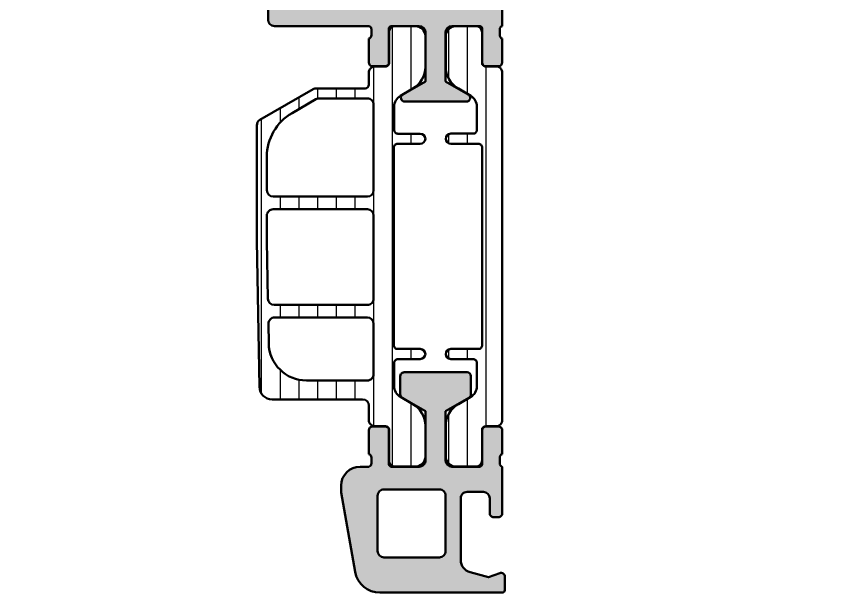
# Model space of a CAD drawing. Extents: x -38.8 to 26.2, y 0 to 77.5.
# Drawn here: x -38.8 to 26.2, y 0 to 45.8 of the extents above; entities that cross this region are included whole.
import ezdxf

# ---------------------------------------------------------------- set-up
doc = ezdxf.new("R2010")
doc.units = 0
for name, color, linetype, lineweight in [('0S-Alu contour', 7, 'Continuous', 50), ('0S-Alu hatch', 252, 'Continuous', 25), ('0S-Plastic contour', 254, 'Continuous', 50), ('0S-Plastic hatch', 253, 'Continuous', 25)]:
    doc.layers.add(name, color=color, linetype=linetype, lineweight=lineweight)
pattern_1 = [(90, (0, 0), (-1.4859, 0), [])]

# ---------------------------------------------------------------- blocks, each defined once
blk = doc.blocks.new('357640__3C676432_EEFC_416C_A0C7_E4849C7FB77A_')
at = {"layer": '0S-Alu hatch'}
h = blk.add_hatch(color=256, dxfattribs=at)
edge = h.paths.add_edge_path()
edge.add_line((-12.99998698017586, 8.500011915970035), (-12.99998746797731, 7.939804591050105))
edge.add_line((-12.99998746797731, 7.939804591050105), (-11.89140921859464, 1.652714777501614))
edge.add_arc((-9.921793427831714, 2.00000951799906), 1.999999999999967, 189.9999530246873, 269.9999438409196)
edge.add_line((-9.92179538815343, 9.5180000543e-06), (-0.199994400700092, -1.09287726e-08))
edge.add_arc((-0.1999942046679166, 0.1999999890711308), 0.1999999999999994, 269.9999438409185, 360.0000483193646)
edge.add_line((5.7953320117e-06, 0.2000001577112002), (6.698890445e-06, 1.271541541031425))
edge.add_arc((-0.2999933011094384, 1.271541794001066), 0.2999999999999901, 359.9999516881788, 470.001608166355)
edge.add_line((-0.4026072565974648, 1.553446700200117), (-1.299993740890286, 1.22679620661222))
edge.add_line((-1.299993740890286, 1.22679620661222), (-2.759081968120263, 1.617757718784204))
edge.add_ellipse((-2.500262923017729, 2.583683545073313), major_axis=(-1.000000000000042, 0), ratio=1, start_angle=-4.9885519899817155e-05, end_angle=74.99999999999989, ccw=False)
edge.add_line((-3.500262923017392, 2.583684415739885), (-3.500258579832816, 7.500027988619265))
edge.add_ellipse((-3.000258579833158, 7.500027553243569), major_axis=(-0.4999999999998485, 0), ratio=1, start_angle=269.99995010963244, end_angle=359.99995011448, ccw=False)
edge.add_line((-3.000258144457568, 8.000027553243228), (-1.699987415534764, 8.000026421030284))
edge.add_ellipse((-1.699987850910552, 7.500026421030497), major_axis=(-0.4999999999999764, 0), ratio=1, start_angle=180.0000498928255, end_angle=269.9999501096096, ccw=False)
edge.add_line((-1.199987850910765, 7.500026856427536), (-1.199988896149996, 6.299638640795976))
edge.add_arc((-0.9001596891117316, 6.299625952192556), 0.2998292073067519, 179.9975752747276, 269.999950109574)
edge.add_line((-0.900159950188673, 5.999796744885918), (-0.4999891572372377, 5.999796396437361))
edge.add_arc((-0.4999888960123826, 6.299796396437244), 0.2999999999999972, 269.9999501097277, 360.0000498928255)
edge.add_line((-0.1999888960124992, 6.299796657675467), (-0.1999856740877135, 9.999961334815225))
edge.add_ellipse((-0.1211477905525768, 10.26748680312643), major_axis=(-0.2789001399702585, 0), ratio=1, start_angle=-1.1645893691609785, end_angle=73.5801235853803, ccw=False)
edge.add_line((-0.3999903196888371, 10.27315531442337), (-0.399990319727209, 10.72744582505041))
edge.add_ellipse((-0.1211222240848215, 10.73310648455091), major_axis=(-0.278925541736845, 0), ratio=1, start_angle=-73.57540543989722, end_angle=1.1628700777056906, ccw=False)
edge.add_line((-0.1999893197500742, 11.00064982506703), (-0.199989319909946, 12.89996631444904))
edge.add_arc((-0.4999893199101991, 12.89996631442399), 0.3000000000002529, 0, 90.00000000484599)
edge.add_line((-0.4999893199355725, 13.19996631442424), (-1.499989319934648, 13.19996631434011))
edge.add_arc((-1.499989319909673, 12.89996631433952), 0.300000000000594, 90.00000000476997, 180)
edge.add_line((-1.799989319910267, 12.89996631433952), (-1.799989319682069, 10.20000225585406))
edge.add_ellipse((-1.999989319681986, 10.20000225583716), major_axis=(-0.1999999999999176, 0), ratio=1, start_angle=89.9999487054614, end_angle=180, ccw=False)
edge.add_line((-1.999989498733704, 10.00000225583732), (-4.200004510540324, 10.00000422541953))
edge.add_ellipse((-4.200003693689744, 10.50000409759215), major_axis=(-0.4999998721732901, 0), ratio=1, start_angle=-7.174747167937312e-05, end_angle=89.9999063957946, ccw=False)
edge.add_line((-4.700003565862642, 10.5000047237068), (-4.700000169898423, 14.40004237939698))
edge.add_line((-4.700000169898423, 14.40004237939698), (-2.849982675475253, 15.46814832993479))
edge.add_arc((-2.999982449247035, 15.72795608168221), 0.2999999999993946, 299.9999501096179, 360.0000234127089)
edge.add_line((-2.699982449247665, 15.72795620427087), (-2.699983050218712, 17.20000333633967))
edge.add_arc((-2.99998305021878, 17.20000321384615), 0.3000000000000932, 2.33815542528e-05, 89.99995010956076)
edge.add_line((-2.999982788993051, 17.50000321384613), (-7.999982788990706, 17.50000756760384))
edge.add_arc((-7.999983050216261, 17.20000756760405), 0.2999999999999119, 89.999950109594, 179.9999765872911)
edge.add_line((-8.299983050216149, 17.2000076901927), (-8.299982449242265, 15.72795307136004))
edge.add_arc((-7.999982449242626, 15.72795319385395), 0.2999999999996634, 180.0000234127089, 239.9999501096357)
edge.add_line((-8.149982675470177, 15.46814570333167), (-6.299979583949387, 14.40004377258184))
edge.add_line((-6.299979583949387, 14.40004377258184), (-6.299982979913622, 10.50000597383635))
edge.add_ellipse((-6.799982614255867, 10.5000061707933), major_axis=(-0.4999996343422841, 0), ratio=1, start_angle=89.99995010902762, end_angle=179.9999774274132, ccw=False)
edge.add_line((-6.799983049636416, 10.0000065364512), (-8.999989663148554, 10.00000859850652))
edge.add_ellipse((-8.999989491290346, 10.20000842689856), major_axis=(-0.1999998283921115, 0), ratio=1, start_angle=0, end_angle=89.99995076620792, ccw=False)
edge.add_line((-9.199989319682455, 10.20000842689856), (-9.19998931991028, 12.89996653003281))
edge.add_arc((-9.499989319910563, 12.89996653000693), 0.3000000000002849, 0, 90.00000000490842)
edge.add_line((-9.499989319936265, 13.19996653000722), (-10.49998931993577, 13.19996652992286))
edge.add_arc((-10.4999893199101, 12.89996652992295), 0.2999999999999119, 90.00000000490365, 180)
edge.add_line((-10.79998931991001, 12.89996652992295), (-10.79998931974996, 11.00065004051512))
edge.add_ellipse((-10.87885641537026, 10.73310669998552), major_axis=(-0.2789255417370709, 0), ratio=1, start_angle=178.8371299319512, end_angle=253.5754054495378, ccw=False)
edge.add_line((-10.59998831972669, 10.72744604053201), (-10.59998831968843, 10.27315552990501))
edge.add_ellipse((-10.87940851828796, 10.26744081082263), major_axis=(-0.2794786313827805, 0), ratio=1, start_angle=106.88458253819871, end_angle=181.171653461347, ccw=False)
edge.add_line((-10.79823542588508, 10.00001000768031), (-11.49998569304817, 10.00001060984206))
edge.add_arc((-11.49998698017642, 8.500010609842604), 1.500000000000012, 89.9999508353224, 179.9999501071745)
edge = h.paths.add_edge_path()
edge.add_line((-10.10026223700956, 3.300008367844398), (-10.10025840568036, 7.700033735579637))
edge.add_ellipse((-9.600466176886208, 7.700241071573643), major_axis=(-0.4997922718002397, 0), ratio=1, start_angle=-90.02381396960482, end_angle=0.02376883039397626, ccw=False)
edge.add_line((-9.600258447141925, 8.200033300204298), (-5.200257970306395, 8.20002946889664))
edge.add_ellipse((-5.200050634363364, 7.70023723985389), major_axis=(-0.4997922720488109, 0), ratio=1, start_angle=179.9761313946628, end_angle=270.02376882453405, ccw=False)
edge.add_line((-4.70025840568245, 7.700029033520806), (-4.700262237011596, 3.300003665785409))
edge.add_ellipse((-5.200016920064939, 3.299759736995582), major_axis=(-0.4997547425838017, 0), ratio=1, start_angle=89.97182503693568, end_angle=180.0279658991158, ccw=False)
edge.add_line((-5.200262672386763, 2.800005054835627), (-9.600262672384728, 2.800008886143073))
edge.add_ellipse((-9.600507554382176, 3.299763568729858), major_axis=(-0.4997547425834098, 0), ratio=1, start_angle=-0.02806567993087583, end_angle=90.0280751822811, ccw=False)
at = {"layer": '0S-Alu contour', "color": 7}
for points in [[(-8.299983050216149, 17.2000076901927), (-8.299982449242265, 15.72795307136004)], [(-2.999982788993051, 17.50000321384613), (-7.999982788990706, 17.50000756760384)], [(-2.699982449247665, 15.72795620427087), (-2.699983050218712, 17.20000333633967)], [(-8.149982675470177, 15.46814570333167), (-6.299979583949387, 14.40004377258184), (-6.299982979913622, 10.50000597383635)], [(-4.700003565862642, 10.5000047237068), (-4.700000169898423, 14.40004237939698), (-2.849982675475253, 15.46814832993479)], [(-9.499989319936265, 13.19996653000722), (-10.49998931993577, 13.19996652992286)], [(-0.4999893199355725, 13.19996631442424), (-1.499989319934648, 13.19996631434011)], [(-10.79998931991001, 12.89996652992295), (-10.79998931974996, 11.00065004051512)], [(-9.199989319682455, 10.20000842689856), (-9.19998931991028, 12.89996653003281)], [(-1.799989319910267, 12.89996631433952), (-1.799989319682069, 10.20000225585406)], [(-0.1999893197500742, 11.00064982506703), (-0.199989319909946, 12.89996631444904)], [(-10.59998831972669, 10.72744604053201), (-10.59998831968843, 10.27315552990501)], [(-0.3999903196888371, 10.27315531442337), (-0.399990319727209, 10.72744582505041)], [(-10.79823542588508, 10.00001000768031), (-11.49998569304817, 10.00001060984206)], [(-6.799983049636416, 10.0000065364512), (-8.999989663148554, 10.00000859850652)], [(-1.999989498733704, 10.00000225583732), (-4.200004510540324, 10.00000422541953)], [(-0.1999888960124992, 6.299796657675467), (-0.1999856740877135, 9.999961334815225)], [(-12.99998698017586, 8.500011915970035), (-12.99998746797731, 7.939804591050105), (-11.89140921859464, 1.652714777501614)], [(-9.600258447141925, 8.200033300204298), (-5.200257970306395, 8.20002946889664)], [(-3.000258144457568, 8.000027553243228), (-1.699987415534764, 8.000026421030284)], [(-10.10026223700956, 3.300008367844398), (-10.10025840568036, 7.700033735579637)], [(-4.70025840568245, 7.700029033520806), (-4.700262237011596, 3.300003665785409)], [(-3.500262923017392, 2.583684415739885), (-3.500258579832816, 7.500027988619265)], [(-1.199987850910765, 7.500026856427536), (-1.199988896149996, 6.299638640795976)], [(-0.900159950188673, 5.999796744885918), (-0.4999891572372377, 5.999796396437361)], [(-5.200262672386763, 2.800005054835627), (-9.600262672384728, 2.800008886143073)], [(-0.4026072565974648, 1.553446700200117), (-1.299993740890286, 1.22679620661222), (-2.759081968120263, 1.617757718784204)], [(5.7953320117e-06, 0.2000001577112002), (6.698890445e-06, 1.271541541031425)], [(-9.92179538815343, 9.5180000543e-06), (-0.199994400700092, -1.09287726e-08)]]:
    blk.add_lwpolyline(points, dxfattribs=at)
for centre, radius, start, end in [((-7.999983050216261, 17.20000756760405), 0.2999999999999119, 89.999950109594, 179.9999765872911), ((-2.99998305021878, 17.20000321384615), 0.3000000000000932, 2.33815542528e-05, 89.99995010956076), ((-7.999982449242626, 15.72795319385395), 0.2999999999996634, 180.0000234127089, 239.9999501096357), ((-2.999982449247035, 15.72795608168221), 0.2999999999993946, 299.9999501096179, 2.34127089025e-05), ((-10.4999893199101, 12.89996652992295), 0.2999999999999119, 90.00000000490365, 180), ((-9.499989319910563, 12.89996653000693), 0.3000000000002849, 0, 90.00000000490842), ((-1.499989319909673, 12.89996631433952), 0.300000000000594, 90.00000000476997, 180), ((-0.4999893199101991, 12.89996631442399), 0.3000000000002529, 0, 90.00000000484599), ((-11.49998698017642, 8.500010609842604), 1.500000000000012, 89.9999508353224, 179.9999501071745), ((-0.9001596891117316, 6.299625952192556), 0.2998292073067519, 179.9975752747276, 269.999950109574), ((-0.4999888960123826, 6.299796396437244), 0.2999999999999972, 269.9999501097277, 4.98928254792e-05), ((-9.921793427831714, 2.00000951799906), 1.999999999999967, 189.9999530246873, 269.9999438409196), ((-0.2999933011094384, 1.271541794001066), 0.2999999999999901, 359.9999516881788, 110.001608166355), ((-0.1999942046679166, 0.1999999890711308), 0.1999999999999994, 269.9999438409185, 4.8319364578e-05)]:
    blk.add_arc(centre, radius, start, end, dxfattribs=at)
at = {"layer": '0S-Alu contour', "color": 7, "extrusion": (0, 0, -1)}
for centre, radius, start, end in [((10.87885641537026, 10.73310669998552), 0.2789255417370709, 106.4245945504622, 181.1628700680489), ((6.799982614255867, 10.5000061707933), 0.4999996343422841, 180.0000225725868, 270.0000498909724), ((4.200003693689744, 10.50000409759215), 0.4999998721732901, 270.0000936042054, 7.17474717217e-05), ((0.1211222240848215, 10.73310648455091), 0.278925541736845, 358.8371299222943, 73.57540543989718), ((10.87940851828796, 10.26744081082263), 0.2794786313827805, 178.828346538653, 253.1154174618013), ((8.999989491290346, 10.20000842689856), 0.1999998283921115, 270.0000492337921, 0), ((1.999989319681986, 10.20000225583716), 0.1999999999999176, 180, 270.0000512945386), ((0.1211477905525768, 10.26748680312643), 0.2789001399702585, 286.4198764146197, 1.164589369160962), ((9.600466176886208, 7.700241071573643), 0.4997922718002397, 359.976231169606, 90.02381396960484), ((5.200050634363364, 7.70023723985389), 0.4997922720488109, 89.97623117546598, 180.0238686053373), ((3.000258579833158, 7.500027553243569), 0.4999999999998485, 4.98855199919e-05, 90.00004989036758), ((1.699987850910552, 7.500026421030497), 0.4999999999999764, 90.00004989039039, 179.9999501071745), ((9.600507554382176, 3.299763568729858), 0.4997547425834098, 269.9719248177189, 0.0280656799309113), ((5.200016920064939, 3.299759736995582), 0.4997547425838017, 179.9720341008842, 270.0281749630643), ((2.500262923017729, 2.583683545073313), 1.000000000000042, 285.0000000000001, 4.98855199919e-05)]:
    blk.add_arc(centre, radius, start, end, dxfattribs=at)
blk = doc.blocks.new('244849__A575A9E8_3A5A_490C_9553_B9A390451B22___0E750686_03B6_4AE9_A3BA_5685B6E2455A_')
at = {"layer": '0S-Plastic hatch'}
h = blk.add_hatch(dxfattribs=at)
h.set_pattern_fill('ANSI31', color=256, scale=0.4680000000000001, angle=45, style=0)
h.set_pattern_definition(pattern_1)
edge = h.paths.add_edge_path()
edge.add_line((-1.799989319660767, 35.34984450587773), (-1.799989319660767, 19.65016638897626))
edge.add_ellipse((-2.099983725031123, 19.65016638897627), major_axis=(-0.2999944053703558, 0), ratio=1, start_angle=89.9991258755677, end_angle=180, ccw=False)
edge.add_line((-2.099988301850594, 19.35017198364083), (-4.28999313340735, 19.35016451969996))
edge.add_arc((-4.289991776347861, 18.95017062321788), 0.3999938964843749, 90.00019438741926, 270.0001943874192)
edge.add_line((-4.289990419288372, 18.55017672673581), (-2.512002491712991, 18.55018286699359))
edge.add_ellipse((-2.512001473903005, 18.25018286699522), major_axis=(-0.3000000000001037, 0), ratio=1, start_angle=180.0001943868418, end_angle=270.00019438738843, ccw=False)
edge.add_line((-2.212001473904628, 18.25018388480234), (-2.211998669047822, 16.40488966657733))
edge.add_ellipse((-3.211998669041939, 16.40488627387705), major_axis=(-0.9999999999998719, 0), ratio=1, start_angle=120.00019438741259, end_angle=180.0001943868418, ccw=False)
edge.add_line((-2.711995730880169, 15.53886256644789), (-3.690055152552581, 14.97417527170316))
edge.add_arc((-2.690049276228918, 13.24212785684452), 2.000000000000089, 120.0001943874109, 180)
edge.add_line((-4.690049276229008, 13.24212785684452), (-4.690049276228982, 10.81000591136701))
edge.add_arc((-3.890049276229028, 10.81000591136698), 0.7999999999999546, 180, 270.0000000000046)
edge.add_line((-3.890049276228964, 10.01000591136703), (-2.309954240099912, 10.01000591136701))
edge.add_arc((-2.309954240099877, 10.51000591136701), 0.5, 269.9999999999959, 360.0012329561579)
edge.add_line((-1.809954240215645, 10.51001667093926), (-1.810005670318837, 12.90999945562393))
edge.add_ellipse((-1.510005670388295, 12.91000591136701), major_axis=(-0.3000000000000027, 0), ratio=1, start_angle=-89.99999999999858, end_angle=0.0012329561578781068, ccw=False)
edge.add_line((-1.510005670388302, 13.21000591136701), (-0.6999972246918631, 13.210005911367))
edge.add_arc((-0.6999972246918205, 13.71002170882453), 0.5000157974575217, 269.9999999999951, 360.4552319797584)
edge.add_line((-0.1999972095856378, 13.71399444099502), (-0.1999814297449731, 41.28600133289947))
edge.add_arc((-0.6999972246918418, 41.28997419044813), 0.5000315777962939, 359.5447680202393, 449.9999999999959)
edge.add_line((-0.6999972246918063, 41.79000576824443), (-1.510005670388288, 41.79000576824441))
edge.add_ellipse((-1.510005670388288, 42.09000576824443), major_axis=(-0.3000000000000256, 0), ratio=1, start_angle=-0.0012329561578781068, end_angle=90, ccw=False)
edge.add_line((-1.810005670318852, 42.09001222398778), (-1.809954240215631, 44.48999500867258))
edge.add_arc((-2.309954240099912, 44.49000576824444), 0.5000000000000494, 359.9987670438421, 449.9999999999976)
edge.add_line((-2.309954240099891, 44.99000576824449), (-3.890049276228971, 44.99000576824447))
edge.add_arc((-3.890049276228957, 44.19000576824446), 0.8000000000000113, 90.00000000000102, 180)
edge.add_line((-4.690049276228968, 44.19000576824446), (-4.690049276228997, 41.75788382276687))
edge.add_arc((-2.690049276229039, 41.75788382276685), 1.999999999999957, 180, 239.999805612592)
edge.add_line((-3.690055152552548, 40.02583640790827), (-2.711995730880204, 39.46114911316357))
edge.add_ellipse((-3.211998669041875, 38.59512540573443), major_axis=(-0.9999999999998109, 0), ratio=1, start_angle=179.9998056131583, end_angle=239.9998056125919, ccw=False)
edge.add_line((-2.211998669047819, 38.59512201304402), (-2.212001473904578, 36.74982701004863))
edge.add_ellipse((-2.512001473902927, 36.74982802785871), major_axis=(-0.3000000000000753, 0), ratio=1, start_angle=89.99980561259531, end_angle=179.9998056131583, ccw=False)
edge.add_line((-2.512002491712998, 36.44982802786036), (-4.289990419288351, 36.4498341681182))
edge.add_arc((-4.289991776347854, 36.04984027163613), 0.3999938964843678, 89.99980561257871, 269.9998056125787)
edge.add_line((-4.289993133407357, 35.64984637515407), (-2.099988301850601, 35.64983891121322))
edge.add_ellipse((-2.099983725031215, 35.34984450587771), major_axis=(-0.2999944053704236, 0), ratio=1, start_angle=180, end_angle=270.000874124416, ccw=False)
at = {"layer": '0S-Plastic contour', "color": 7}
for points in [[(-2.309954240099891, 44.99000576824449), (-3.890049276228971, 44.99000576824447)], [(-1.810005670318852, 42.09001222398778), (-1.809954240215631, 44.48999500867258)], [(-4.690049276228968, 44.19000576824446), (-4.690049276228997, 41.75788382276687)], [(-0.6999972246918063, 41.79000576824443), (-1.510005670388288, 41.79000576824441)], [(-0.1999972095856378, 13.71399444099502), (-0.1999814297449731, 41.28600133289947)], [(-3.690055152552548, 40.02583640790827), (-2.711995730880204, 39.46114911316357)], [(-2.211998669047819, 38.59512201304402), (-2.212001473904578, 36.74982701004863)], [(-2.512002491712998, 36.44982802786036), (-4.289990419288351, 36.4498341681182)], [(-4.289993133407357, 35.64984637515407), (-2.099988301850601, 35.64983891121322)], [(-1.799989319660767, 35.34984450587773), (-1.799989319660767, 19.65016638897626)], [(-2.099988301850594, 19.35017198364083), (-4.28999313340735, 19.35016451969996)], [(-4.289990419288372, 18.55017672673581), (-2.512002491712991, 18.55018286699359)], [(-2.212001473904628, 18.25018388480234), (-2.211998669047822, 16.40488966657733)], [(-2.711995730880169, 15.53886256644789), (-3.690055152552581, 14.97417527170316)], [(-4.690049276229008, 13.24212785684452), (-4.690049276228982, 10.81000591136701)], [(-1.510005670388302, 13.21000591136701), (-0.6999972246918631, 13.210005911367)], [(-1.809954240215645, 10.51001667093926), (-1.810005670318837, 12.90999945562393)], [(-3.890049276228964, 10.01000591136703), (-2.309954240099912, 10.01000591136701)]]:
    blk.add_lwpolyline(points, dxfattribs=at)
for centre, radius, start, end in [((-3.890049276228957, 44.19000576824446), 0.8000000000000113, 90.00000000000102, 180), ((-2.309954240099912, 44.49000576824444), 0.5000000000000494, 359.9987670438421, 89.99999999999756), ((-2.690049276229039, 41.75788382276685), 1.999999999999957, 180, 239.999805612592), ((-0.6999972246918418, 41.28997419044813), 0.5000315777962939, 359.5447680202393, 89.99999999999594), ((-4.289991776347854, 36.04984027163613), 0.3999938964843678, 89.99980561257871, 269.9998056125787), ((-4.289991776347861, 18.95017062321788), 0.3999938964843749, 90.00019438741926, 270.0001943874192), ((-2.690049276228918, 13.24212785684452), 2.000000000000089, 120.0001943874109, 180), ((-0.6999972246918205, 13.71002170882453), 0.5000157974575217, 269.9999999999951, 0.4552319797584004), ((-3.890049276229028, 10.81000591136698), 0.7999999999999546, 180, 270.0000000000046), ((-2.309954240099877, 10.51000591136701), 0.5, 269.9999999999959, 0.0012329561579005)]:
    blk.add_arc(centre, radius, start, end, dxfattribs=at)
at = {"layer": '0S-Plastic contour', "color": 7, "extrusion": (0, 0, -1)}
for centre, radius, start, end in [((1.510005670388288, 42.09000576824443), 0.3000000000000256, 270, 0.0012329561579005), ((3.211998669041875, 38.59512540573443), 0.9999999999998109, 120.0001943874081, 180.0001943868418), ((2.512001473902927, 36.74982802785871), 0.3000000000000753, 180.0001943868418, 270.0001943874047), ((2.099983725031215, 35.34984450587771), 0.2999944053704236, 89.99912587558399, 180), ((2.099983725031123, 19.65016638897627), 0.2999944053703558, 180, 270.0008741244323), ((2.512001473903005, 18.25018286699522), 0.3000000000001037, 89.9998056126116, 179.9998056131582), ((3.211998669041939, 16.40488627387705), 0.9999999999998719, 179.9998056131582, 239.9998056125874), ((1.510005670388295, 12.91000591136701), 0.3000000000000027, 359.9987670438421, 89.99999999999864)]:
    blk.add_arc(centre, radius, start, end, dxfattribs=at)
blk = doc.blocks.new('244849__50AFACBF_0E68_48B9_AF19_5C3600F1C4E3___7E27CC26_9487_454B_B618_CE1654FEB45B_')
at = {"layer": '0S-Plastic hatch'}
h = blk.add_hatch(dxfattribs=at)
h.set_pattern_fill('ANSI31', color=256, scale=0.4680000000000001, angle=45, style=0)
h.set_pattern_definition(pattern_1)
edge = h.paths.add_edge_path()
edge.add_line((-19.70052564879671, 37.1044998614461), (-19.70052564879671, 27.9494800937633))
edge.add_line((-19.70052564879671, 27.9494800937633), (-19.49282995111024, 16.33160569799352))
edge.add_arc((-18.49298971093206, 16.34948009645789), 1.000000000000012, 181.0241821349763, 269.9999982466132)
edge.add_line((-18.49298974153443, 15.34948009645788), (-11.3004913845053, 15.34947987635027))
edge.add_ellipse((-11.30049139980767, 14.84947987635029), major_axis=(-0.499999999999986, 0), ratio=1, start_angle=180, end_angle=269.99999824647847, ccw=False)
edge.add_line((-10.80049139980768, 14.84947987635029), (-10.80049139980764, 13.71337602779894))
edge.add_arc((-10.30048317022033, 13.70940323036057), 0.5000240121979318, 179.5447680202392, 269.9999999999986)
edge.add_line((-10.30048317022035, 13.20937921816264), (-9.490474724523933, 13.20937921816264))
edge.add_ellipse((-9.490474724523889, 12.90937921816261), major_axis=(-0.3000000000000256, 0), ratio=1, start_angle=179.9987670438422, end_angle=270.0000000000088, ccw=False)
edge.add_line((-9.190474724593324, 12.90937276241926), (-9.190526154696585, 10.50938997773451))
edge.add_arc((-8.690526154812297, 10.5093792181627), 0.5000000000000565, 179.9987670438421, 270.0000000000041)
edge.add_line((-8.69052615481226, 10.00937921816265), (-7.110431118683209, 10.0093792181627))
edge.add_arc((-7.11043111868317, 10.80937921816266), 0.7999999999999546, 269.9999999999972, 360)
edge.add_line((-6.310431118683215, 10.80937921816266), (-6.310431118683283, 13.24150116364015))
edge.add_arc((-8.310431118683201, 13.24150116364029), 1.999999999999918, 0, 59.99980561258627)
edge.add_line((-7.31042524235954, 14.97354857849874), (-8.288484664032012, 15.53823587324356))
edge.add_ellipse((-7.788481725870383, 16.40425958067267), major_axis=(-0.9999999999997589, 0), ratio=1, start_angle=-0.00019438684182659927, end_angle=59.99980561259298, ccw=False)
edge.add_line((-8.788481725864386, 16.40426297336308), (-8.788478921007666, 18.24955797635843))
edge.add_ellipse((-8.488478921009303, 18.24955695854825), major_axis=(-0.3000000000000895, 0), ratio=1, start_angle=269.9998056125831, end_angle=359.99980561315823, ccw=False)
edge.add_line((-8.488477903199168, 18.54955695854662), (-6.710489975623872, 18.54955081828879))
edge.add_arc((-6.710488618564362, 18.94954471477089), 0.3999938964844033, 269.9998056125777, 449.9998056125776)
edge.add_line((-6.710487261504852, 19.34953861125299), (-8.520219348900952, 19.34954607519373))
edge.add_ellipse((-8.520223925720352, 19.64954048052922), major_axis=(-0.2999944053704093, 0), ratio=1, start_angle=0, end_angle=90.00087412441877, ccw=False)
edge.add_line((-8.82021833109076, 19.64954048052922), (-8.820218331090754, 35.3492178126734))
edge.add_ellipse((-8.520223925720366, 35.34921781267337), major_axis=(-0.2999944053703878, 0), ratio=1, start_angle=269.9991258755724, end_angle=360, ccw=False)
edge.add_line((-8.52021934890092, 35.64921221800884), (-6.710487261504859, 35.64921968194969))
edge.add_arc((-6.710488618564362, 36.04921357843179), 0.3999938964844033, 270.0001943874213, 450.0001943874212)
edge.add_line((-6.710489975623865, 36.44920747491389), (-8.48847790319925, 36.44920133465601))
edge.add_ellipse((-8.488478921009285, 36.74920133465429), major_axis=(-0.3000000000000042, 0), ratio=1, start_angle=0.00019438684182659927, end_angle=90.00019438739793, ccw=False)
edge.add_line((-8.788478921007563, 36.74920031684717), (-8.788481725864354, 38.59449531982969))
edge.add_ellipse((-7.788481725870227, 38.59449871253008), major_axis=(-0.9999999999998825, 0), ratio=1, start_angle=-59.99980561258502, end_angle=0.00019438684182659927, ccw=False)
edge.add_line((-8.288484664032037, 39.46052241995923), (-7.310425242359638, 40.02520971470383))
edge.add_arc((-8.31043111868317, 41.7572571295624), 1.999999999999962, 300.0001943874087, 360)
edge.add_line((-6.310431118683206, 41.7572571295624), (-6.31043111868319, 44.18937907504008))
edge.add_arc((-7.110431118683223, 44.18937907504006), 0.8000000000000326, 0, 89.99999999999974)
edge.add_line((-7.110431118683219, 44.9893790750401), (-8.690526154812243, 44.98937907504009))
edge.add_arc((-8.690526154812291, 44.48937907504007), 0.5000000000000142, 89.99999999999429, 180.0012329561579)
edge.add_line((-9.190526154696538, 44.48936831546784), (-9.190474724593411, 42.08938553078311))
edge.add_ellipse((-9.490474724523956, 42.08937907504004), major_axis=(-0.3000000000000062, 0), ratio=1, start_angle=89.99999999998852, end_angle=180.0012329561579, ccw=False)
edge.add_line((-9.490474724524017, 41.78937907504003), (-10.3004831702203, 41.78937907504004))
edge.add_arc((-10.30048317022038, 41.28934749724375), 0.5000315777962925, 89.99999999999064, 180.4552319797512)
edge.add_line((-10.80049896516725, 41.28537463969516), (-10.80049139980761, 40.34947986104802))
edge.add_ellipse((-11.10049139980764, 40.34947986104799), major_axis=(-0.3000000000000362, 0), ratio=1, start_angle=90.0000000000129, end_angle=180, ccw=False)
edge.add_line((-11.10049139980757, 40.04947986104795), (-14.96604686134996, 40.04947986104801))
edge.add_arc((-14.96604686135013, 39.54947986104818), 0.4999999999998366, 89.99999999998086, 119.9999999999812)
edge.add_line((-15.2160468613499, 39.98249256294034), (-19.45056042271983, 37.53749248474245))
edge.add_arc((-19.20052564879673, 37.10449986144592), 0.4999999999999771, 120.0046013551469, 180)
edge = h.paths.add_edge_path()
edge.add_ellipse((-14.90052564879713, 34.62213390230405), major_axis=(-3.999999999999609, 0), ratio=1, start_angle=299.9999999999986, end_angle=360, ccw=False)
edge.add_line((-16.90052564879685, 38.08623551744151), (-15.00175274783755, 39.18249256294038))
edge.add_ellipse((-14.75175274783775, 38.74947986104853), major_axis=(-0.4999999999995856, 0), ratio=1, start_angle=270.00000000000693, end_angle=300.0000000000013, ccw=False)
edge.add_line((-14.75175274783781, 39.24947986104811), (-10.92027916657197, 39.24947986104806))
edge.add_ellipse((-10.92027916657192, 38.74947986104805), major_axis=(-0.5000000000000071, 0), ratio=1, start_angle=180, end_angle=270.0000000000057, ccw=False)
edge.add_line((-10.42027916657191, 38.74947986104806), (-10.42027916657191, 31.94951114425271))
edge.add_ellipse((-10.92027916657182, 31.94951114425271), major_axis=(-0.4999999999999112, 0), ratio=1, start_angle=90.00000000000608, end_angle=180, ccw=False)
edge.add_line((-10.92027916657177, 31.4495111442528), (-18.40052564879666, 31.44951114425279))
edge.add_ellipse((-18.40052564879665, 31.94951114425288), major_axis=(-0.5000000000000889, 0), ratio=1, start_angle=0, end_angle=89.9999999999996, ccw=False)
edge.add_line((-18.90052564879674, 31.94951114425291), (-18.90052564879674, 34.62213390230405))
edge = h.paths.add_edge_path()
edge.add_line((-10.92027916657201, 22.84947987634857), (-18.31821038139114, 22.84947987634857))
edge.add_ellipse((-18.31821038139109, 23.34947987634861), major_axis=(-0.5000000000000427, 0), ratio=1, start_angle=1.0241821349770817, end_angle=89.99999999999432, ccw=False)
edge.add_line((-18.81813050148021, 23.34054267711642), (-18.90052564879671, 27.94948009376353))
edge.add_line((-18.90052564879671, 27.94948009376353), (-18.90052564879674, 29.94951114425287))
edge.add_ellipse((-18.40052564879681, 29.94951114425287), major_axis=(-0.499999999999929, 0), ratio=1, start_angle=269.9999999999951, end_angle=360, ccw=False)
edge.add_line((-18.40052564879677, 30.4495111442528), (-10.92027916657196, 30.44951114425285))
edge.add_ellipse((-10.92027916657204, 29.94951114425273), major_axis=(-0.5000000000001208, 0), ratio=1, start_angle=180, end_angle=269.999999999991, ccw=False)
edge.add_line((-10.42027916657191, 29.94951114425268), (-10.42027916657203, 23.34947987634853))
edge.add_ellipse((-10.92027916657199, 23.34947987634853), major_axis=(-0.499999999999961, 0), ratio=1, start_angle=89.9999999999971, end_angle=180, ccw=False)
edge = h.paths.add_edge_path()
edge.add_ellipse((-15.75524052715865, 19.84947987634862), major_axis=(-3.000000000000003, 0), ratio=1, start_angle=1.0241821349757174, end_angle=90.00000000000227, ccw=False)
edge.add_line((-18.75476124769316, 19.79585668095554), (-18.78239455475608, 21.34158099866178))
edge.add_ellipse((-18.28247443466697, 21.35051819789396), major_axis=(-0.5000000000000238, 0), ratio=1, start_angle=-90.00808070482799, end_angle=1.0241821349757174, ccw=False)
edge.add_line((-18.28240391721464, 21.85051819292127), (-10.9202791665718, 21.84947987634862))
edge.add_ellipse((-10.9202791665718, 21.34947987634885), major_axis=(-0.4999999999997727, 0), ratio=1, start_angle=180, end_angle=270, ccw=False)
edge.add_line((-10.42027916657203, 21.34947987634885), (-10.42027916657211, 17.34947987634871))
edge.add_ellipse((-10.92027916657204, 17.34947987634871), major_axis=(-0.4999999999999219, 0), ratio=1, start_angle=89.99999999999591, end_angle=180, ccw=False)
edge.add_line((-10.92027916657207, 16.84947987634879), (-15.75524052715853, 16.84947987634862))
at = {"layer": '0S-Alu contour', "color": 7}
for points in [[(-16.90052564879685, 38.08623551744151), (-15.00175274783755, 39.18249256294038)], [(-14.75175274783781, 39.24947986104811), (-10.92027916657197, 39.24947986104806)], [(-10.42027916657191, 38.74947986104806), (-10.42027916657191, 31.94951114425271)], [(-18.90052564879674, 31.94951114425291), (-18.90052564879674, 34.62213390230405)], [(-10.92027916657177, 31.4495111442528), (-18.40052564879666, 31.44951114425279)], [(-18.81813050148021, 23.34054267711642), (-18.90052564879671, 27.94948009376353), (-18.90052564879674, 29.94951114425287)], [(-18.40052564879677, 30.4495111442528), (-10.92027916657196, 30.44951114425285)], [(-10.42027916657191, 29.94951114425268), (-10.42027916657203, 23.34947987634853)], [(-10.92027916657201, 22.84947987634857), (-18.31821038139114, 22.84947987634857)], [(-18.28240391721464, 21.85051819292127), (-10.9202791665718, 21.84947987634862)], [(-18.75476124769316, 19.79585668095554), (-18.78239455475608, 21.34158099866178)], [(-10.42027916657203, 21.34947987634885), (-10.42027916657211, 17.34947987634871)], [(-10.92027916657207, 16.84947987634879), (-15.75524052715853, 16.84947987634862)]]:
    blk.add_lwpolyline(points, dxfattribs=at)
at = {"layer": '0S-Alu contour', "color": 7, "extrusion": (0, 0, -1)}
for centre, radius, start, end in [((14.75175274783775, 38.74947986104853), 0.4999999999995856, 59.99999999999867, 89.99999999999308), ((10.92027916657192, 38.74947986104805), 0.5000000000000071, 89.99999999999429, 180), ((14.90052564879713, 34.62213390230405), 3.999999999999609, 0, 60.00000000000141), ((18.40052564879665, 31.94951114425288), 0.5000000000000889, 270.0000000000004, 0), ((10.92027916657182, 31.94951114425271), 0.4999999999999112, 180, 269.9999999999939), ((18.40052564879681, 29.94951114425287), 0.499999999999929, 0, 90.00000000000487), ((10.92027916657204, 29.94951114425273), 0.5000000000001208, 90.00000000000895, 180), ((18.31821038139109, 23.34947987634861), 0.5000000000000427, 270.0000000000057, 358.9758178650229), ((10.92027916657199, 23.34947987634853), 0.499999999999961, 180, 270.0000000000029), ((18.28247443466697, 21.35051819789396), 0.5000000000000238, 358.9758178650243, 90.00808070482813), ((10.9202791665718, 21.34947987634885), 0.4999999999997727, 90, 180), ((15.75524052715865, 19.84947987634862), 3.000000000000003, 269.9999999999977, 358.9758178650243), ((10.92027916657204, 17.34947987634871), 0.4999999999999219, 180, 270.0000000000041)]:
    blk.add_arc(centre, radius, start, end, dxfattribs=at)
at = {"layer": '0S-Plastic contour', "color": 7}
for points in [[(-7.110431118683219, 44.9893790750401), (-8.690526154812243, 44.98937907504009)], [(-9.190526154696538, 44.48936831546784), (-9.190474724593411, 42.08938553078311)], [(-6.310431118683206, 41.7572571295624), (-6.31043111868319, 44.18937907504008)], [(-9.490474724524017, 41.78937907504003), (-10.3004831702203, 41.78937907504004)], [(-10.80049896516725, 41.28537463969516), (-10.80049139980761, 40.34947986104802)], [(-15.2160468613499, 39.98249256294034), (-19.45056042271983, 37.53749248474245)], [(-11.10049139980757, 40.04947986104795), (-14.96604686134996, 40.04947986104801)], [(-8.288484664032037, 39.46052241995923), (-7.310425242359638, 40.02520971470383)], [(-8.788478921007563, 36.74920031684717), (-8.788481725864354, 38.59449531982969)], [(-19.70052564879671, 37.1044998614461), (-19.70052564879671, 27.9494800937633), (-19.49282995111024, 16.33160569799352)], [(-6.710489975623865, 36.44920747491389), (-8.48847790319925, 36.44920133465601)], [(-8.82021833109076, 19.64954048052922), (-8.820218331090754, 35.3492178126734)], [(-8.52021934890092, 35.64921221800884), (-6.710487261504859, 35.64921968194969)], [(-6.710487261504852, 19.34953861125299), (-8.520219348900952, 19.34954607519373)], [(-8.788481725864386, 16.40426297336308), (-8.788478921007666, 18.24955797635843)], [(-8.488477903199168, 18.54955695854662), (-6.710489975623872, 18.54955081828879)], [(-18.49298974153443, 15.34948009645788), (-11.3004913845053, 15.34947987635027)], [(-7.31042524235954, 14.97354857849874), (-8.288484664032012, 15.53823587324356)], [(-10.80049139980768, 14.84947987635029), (-10.80049139980764, 13.71337602779894)], [(-10.30048317022035, 13.20937921816264), (-9.490474724523933, 13.20937921816264)], [(-6.310431118683215, 10.80937921816266), (-6.310431118683283, 13.24150116364015)], [(-9.190474724593324, 12.90937276241926), (-9.190526154696585, 10.50938997773451)], [(-8.69052615481226, 10.00937921816265), (-7.110431118683209, 10.0093792181627)]]:
    blk.add_lwpolyline(points, dxfattribs=at)
for centre, radius, start, end in [((-8.690526154812291, 44.48937907504007), 0.5000000000000142, 89.99999999999429, 180.0012329561579), ((-7.110431118683223, 44.18937907504006), 0.8000000000000326, 0, 89.99999999999974), ((-10.30048317022038, 41.28934749724375), 0.5000315777962925, 89.99999999999064, 180.4552319797512), ((-8.31043111868317, 41.7572571295624), 1.999999999999962, 300.0001943874087, 0), ((-14.96604686135013, 39.54947986104818), 0.4999999999998366, 89.99999999998086, 119.9999999999812), ((-19.20052564879673, 37.10449986144592), 0.4999999999999771, 120.0046013551469, 180), ((-6.710488618564362, 36.04921357843179), 0.3999938964844033, 270.0001943874213, 90.00019438742127), ((-6.710488618564362, 18.94954471477089), 0.3999938964844033, 269.9998056125777, 89.99980561257769), ((-18.49298971093206, 16.34948009645789), 1.000000000000012, 181.0241821349763, 269.9999982466132), ((-8.310431118683201, 13.24150116364029), 1.999999999999918, 0, 59.99980561258627), ((-10.30048317022033, 13.70940323036057), 0.5000240121979318, 179.5447680202392, 269.9999999999986), ((-8.690526154812297, 10.5093792181627), 0.5000000000000565, 179.9987670438421, 270.0000000000041), ((-7.11043111868317, 10.80937921816266), 0.7999999999999546, 269.9999999999972, 0)]:
    blk.add_arc(centre, radius, start, end, dxfattribs=at)
at = {"layer": '0S-Plastic contour', "color": 7, "extrusion": (0, 0, -1)}
for centre, radius, start, end in [((9.490474724523956, 42.08937907504004), 0.3000000000000062, 179.9987670438421, 270.0000000000115), ((11.10049139980764, 40.34947986104799), 0.3000000000000362, 180, 269.9999999999871), ((7.788481725870227, 38.59449871253008), 0.9999999999998825, 359.9998056131582, 59.99980561258503), ((8.488478921009285, 36.74920133465429), 0.3000000000000042, 269.9998056126021, 359.9998056131582), ((8.520223925720366, 35.34921781267337), 0.2999944053703878, 0, 90.00087412442755), ((8.520223925720352, 19.64954048052922), 0.2999944053704094, 269.9991258755812, 0), ((8.488478921009303, 18.24955695854825), 0.3000000000000895, 0.0001943868417889, 90.00019438741691), ((7.788481725870383, 16.40425958067267), 0.9999999999997589, 300.000194387407, 0.0001943868417889), ((11.30049139980767, 14.84947987635029), 0.499999999999986, 90.00000175352152, 180), ((9.490474724523889, 12.90937921816261), 0.3000000000000256, 89.99999999999118, 180.0012329561579)]:
    blk.add_arc(centre, radius, start, end, dxfattribs=at)
blk = doc.blocks.new('333660__F9152E69_FB69_4514_902B_86D7038C8CC4_')
at = {"layer": '0S-Alu hatch'}
h = blk.add_hatch(color=256, dxfattribs=at)
edge = h.paths.add_edge_path()
edge.add_line((-38.79999999999999, 75.99999999999991), (-38.79999999999982, 73.00000000000009))
edge.add_line((-38.79999999999982, 73.00000000000009), (-36.79999999999982, 73.00000000000011))
edge.add_arc((-36.79999999999988, 73.50000000000006), 0.4999999999999432, 270.0000000000065, 360)
edge.add_line((-36.29999999999994, 73.50000000000006), (-36.29999999999994, 74.00000000000009))
edge.add_line((-36.29999999999994, 74.00000000000009), (-37.29999999999993, 74.00000000000009))
edge.add_line((-37.29999999999993, 74.00000000000009), (-37.29999999999993, 75))
edge.add_ellipse((-36.29999999999999, 75.00000000000009), major_axis=(-0.999999999999943, 0), ratio=1, start_angle=270.000000000013, end_angle=360, ccw=False)
edge.add_line((-36.30000000000022, 76.00000000000003), (-32.2999999999996, 76.00000000000009))
edge.add_ellipse((-32.29999999999972, 75.00000000000024), major_axis=(-0.9999999999998436, 0), ratio=1, start_angle=180, end_angle=269.99999999999267, ccw=False)
edge.add_line((-31.29999999999988, 75.00000000000024), (-31.29999999999994, 74.00000000000009))
edge.add_line((-31.29999999999994, 74.00000000000009), (-32.29999999999993, 74.00000000000009))
edge.add_line((-32.29999999999993, 74.00000000000009), (-32.29999999999993, 73.50000000000006))
edge.add_arc((-31.8000000000001, 73.49999999999989), 0.4999999999998295, 180, 269.9999999999804)
edge.add_line((-31.80000000000028, 73.00000000000006), (-28.99999999999975, 73))
edge.add_arc((-28.99999999999975, 73.5), 0.5, 270, 450)
edge.add_line((-28.99999999999975, 74), (-29.29999999999982, 74))
edge.add_ellipse((-29.29999999999982, 74.5), major_axis=(-0.5, 0), ratio=1, start_angle=0, end_angle=90, ccw=False)
edge.add_line((-29.79999999999982, 74.5), (-29.79999999999982, 75))
edge.add_ellipse((-29.29999999999982, 75), major_axis=(-0.5, 0), ratio=1, start_angle=269.9999999999935, end_angle=360, ccw=False)
edge.add_line((-29.29999999999976, 75.5), (-17.9999986648555, 75.50000000000003))
edge.add_ellipse((-17.9999986648555, 75.00000000000003), major_axis=(-0.5, 0), ratio=1, start_angle=180, end_angle=270, ccw=False)
edge.add_line((-17.4999986648555, 75.00000000000003), (-17.4999986648555, 74.49999999999997))
edge.add_ellipse((-17.99999866485547, 74.49999999999997), major_axis=(-0.4999999999999716, 0), ratio=1, start_angle=90.00000000000318, end_angle=180, ccw=False)
edge.add_line((-17.99999866485545, 74), (-18.2999986648554, 74.00000000000003))
edge.add_arc((-18.29999866485543, 73.5), 0.5000000000000285, 89.99999999999675, 180)
edge.add_line((-18.79999866485546, 73.5), (-18.79999866485546, 69.00000000000006))
edge.add_arc((-18.29999866485541, 69.00000000000004), 0.5000000000000427, 180, 269.9999999999951)
edge.add_line((-18.29999866485546, 68.5), (-17.49999999999964, 68.49999999999997))
edge.add_arc((-17.49999999999972, 69.00000000000006), 0.5000000000000853, 270.0000000000098, 360)
edge.add_line((-16.99999999999963, 69.00000000000006), (-16.99999999999963, 71.00000000000009))
edge.add_ellipse((-16.49999999999964, 71.00000000000009), major_axis=(-0.5, 0), ratio=1, start_angle=270, end_angle=360, ccw=False)
edge.add_line((-16.49999999999964, 71.50000000000009), (-15.99999999999958, 71.50000000000009))
edge.add_arc((-15.99999999999971, 72.00000000000004), 0.4999999999999574, 270.0000000000151, 360)
edge.add_line((-15.49999999999975, 72.00000000000004), (-15.49999999999969, 75.00000000000026))
edge.add_ellipse((-15.00005910025602, 75.00000000000026), major_axis=(-0.4999408997436773, 0), ratio=1, start_angle=269.9999999999898, end_angle=360, ccw=False)
edge.add_line((-15.00005910025593, 75.49994089974393), (-13.29999732971166, 75.49994089974408))
edge.add_ellipse((-13.29999732971139, 73.999940899744), major_axis=(-1.500000000000071, 0), ratio=1, start_angle=180, end_angle=270.00000000001046, ccw=False)
edge.add_line((-11.79999732971132, 73.999940899744), (-11.7999973297116, 48.00004089974439))
edge.add_ellipse((-12.29999732971144, 48.0000408997439), major_axis=(-0.4999999999998331, 0), ratio=1, start_angle=90.00000000004559, end_angle=180, ccw=False)
edge.add_line((-12.29999732971104, 47.50004089974408), (-16.4999999999993, 47.50004089974416))
edge.add_ellipse((-16.49999999999917, 48.00004089974406), major_axis=(-0.4999999999999006, 0), ratio=1, start_angle=0, end_angle=89.99999999998528, ccw=False)
edge.add_line((-16.99999999999907, 48.00004089974406), (-16.99999999999918, 50.00000000000039))
edge.add_arc((-17.49999999999943, 50.0000000000002), 0.5000000000002524, 0, 90.00000000004233)
edge.add_line((-17.4999999999998, 50.50000000000046), (-18.29999999999948, 50.50000000000003))
edge.add_arc((-18.29999999999978, 50.00000000000039), 0.4999999999996448, 89.9999999999662, 180)
edge.add_line((-18.79999999999942, 50.00000000000039), (-18.79999999999942, 45.50000000000046))
edge.add_arc((-18.29999999999897, 45.50000000000031), 0.5000000000004547, 180, 270)
edge.add_line((-18.29999999999897, 44.99999999999985), (-10.79998916046216, 45.0000000000005))
edge.add_ellipse((-10.87882554457297, 44.73247961986139), major_axis=(-0.2788948354657022, 0), ratio=1, start_angle=178.8354106260143, end_angle=253.58012358057522, ccw=False)
edge.add_line((-10.59998831884602, 44.72681121635247), (-10.5999883188459, 44.27252070572566))
edge.add_ellipse((-10.87885641448889, 44.2668600462487), major_axis=(-0.2789255417369638, 0), ratio=1, start_angle=106.42459455526779, end_angle=181.1628700728665, ccw=False)
edge.add_line((-10.79998931884618, 43.99931670572581), (-10.79998931884629, 42.10000021634402))
edge.add_arc((-10.499989318846, 42.1000002163436), 0.300000000000292, 180, 269.9999999999993)
edge.add_line((-10.499989318846, 41.8000002163433), (-9.499989318847177, 41.80000021634302))
edge.add_arc((-9.499989318846758, 42.10000021634392), 0.3000000000008853, 269.9999999999199, 360)
edge.add_line((-9.199989318845873, 42.10000021634392), (-9.199989318846612, 44.80000001260731))
edge.add_ellipse((-8.999989318846591, 44.80000001260722), major_axis=(-0.2000000000000206, 0), ratio=1, start_angle=269.9999993432893, end_angle=360, ccw=False)
edge.add_line((-8.999989316554238, 45.00000001260724), (-6.799988953194535, 44.99999998739216))
edge.add_ellipse((-6.799988953188751, 44.50000035304948), major_axis=(-0.4999996343426858, 0), ratio=1, start_angle=180.0000273207567, end_angle=270.0000000006628, ccw=False)
edge.add_line((-6.299989318846122, 44.50000059146788), (-6.299989318846122, 40.59996231588409))
edge.add_line((-6.299989318846122, 40.59996231588409), (-8.101590095901521, 39.55980762227921))
edge.add_arc((-7.951590095901281, 39.30000000114378), 0.300000000000205, 120.0000000000303, 269.9999999999823)
edge.add_line((-7.951590095901373, 39.00000000114358), (-3.048388541791247, 39.00000000114352))
edge.add_arc((-3.048388541791489, 39.3000000011437), 0.3000000000001748, 270.0000000000461, 419.9999999999466)
edge.add_line((-2.898388541791158, 39.55980762227904), (-4.699989318846213, 40.59996231588418))
edge.add_line((-4.699989318846213, 40.59996231588418), (-4.699989318846149, 44.49999999999902))
edge.add_ellipse((-4.199989318846235, 44.49999999999901), major_axis=(-0.4999999999999148, 0), ratio=1, start_angle=270.00000000000244, end_angle=360, ccw=False)
edge.add_line((-4.199989318846256, 44.99999999999892), (-1.999989318846679, 45.00000000000096))
edge.add_ellipse((-1.999989318846601, 44.80000000000066), major_axis=(-0.2000000000003084, 0), ratio=1, start_angle=180, end_angle=270.0000000000224, ccw=False)
edge.add_line((-1.799989318846293, 44.80000000000066), (-1.79998931884635, 42.10000000000116))
edge.add_arc((-1.499989318845862, 42.10000000000146), 0.3000000000004874, 180, 269.9999999999973)
edge.add_line((-1.499989318845877, 41.80000000000098), (-0.4999893188460476, 41.80000000000094))
edge.add_arc((-0.4999893188464739, 42.10000000000099), 0.3000000000000398, 270.0000000000814, 360)
edge.add_line((-0.1999893188464341, 42.10000000000099), (-0.1999893188462707, 43.99931648938347))
edge.add_ellipse((-0.121122223203237, 44.26685982990647), major_axis=(-0.2789255417371743, 0), ratio=1, start_angle=-1.1628700728933836, end_angle=73.57540544467548, ccw=False)
edge.add_line((-0.3999903188464291, 44.27252048938356), (-0.3999903188464842, 44.72681100001067))
edge.add_ellipse((-0.1211528723038668, 44.73247940800834), major_axis=(-0.2788950563269901, 0), ratio=1, start_angle=-73.58012358057039, end_angle=1.1645893739541862, ccw=False)
edge.add_line((-0.1999893188464921, 45.00000000000112), (-0.1999893188464412, 50.99999999999996))
edge.add_ellipse((0.8000106811537293, 51.00000000000004), major_axis=(-1.00000000000017, 0), ratio=1, start_angle=270.0000000000094, end_angle=360, ccw=False)
edge.add_line((0.8000106811535657, 52.00000000000022), (17.09999771118189, 52.00000000000025))
edge.add_ellipse((17.10025785295872, 51.50026014177715), major_axis=(-0.4997399259320688, 0), ratio=1, start_angle=179.9701744331769, end_angle=270.0298255668338, ccw=False)
edge.add_line((17.59999771118182, 51.50000000000042), (17.59999771118182, 49.00000000000017))
edge.add_arc((18.09973756940483, 48.99973985822332), 0.4997399259319764, 179.9701744331646, 270.0298255667882)
edge.add_line((18.09999771118126, 48.50000000000031), (19.39999694824197, 48.49999999999988))
edge.add_arc((19.40001747590988, 48.99997947233282), 0.4999794727543412, 269.9976476059536, 360.0023523939924)
edge.add_line((19.89999694824282, 49.00000000000027), (19.89999694824237, 49.50000000000028))
edge.add_line((19.89999694824237, 49.50000000000028), (18.8999969482423, 49.49999999999983))
edge.add_line((18.8999969482423, 49.49999999999983), (18.89999694824236, 51.00000000000053))
edge.add_ellipse((19.89999694824225, 51.00000000000057), major_axis=(-0.9999999999998863, 0), ratio=1, start_angle=269.99999999999386, end_angle=360, ccw=False)
edge.add_line((19.89999694824236, 52.00000000000045), (23.89999694824277, 52.00000000000028))
edge.add_ellipse((23.89992794841887, 50.99993100017633), major_axis=(-1.000069002204275, 0), ratio=1, start_angle=180.003953125862, end_angle=269.9960468740749, ccw=False)
edge.add_line((24.89999694824283, 50.99999999999912), (24.89999694824238, 49.49999999999977))
edge.add_line((24.89999694824238, 49.49999999999977), (23.89999694824238, 49.5000000000002))
edge.add_line((23.89999694824238, 49.5000000000002), (23.89999694824255, 49.00000000000059))
edge.add_arc((24.39997135552409, 48.99997440728174), 0.4999744079365625, 179.9970671403861, 270.0029328595924)
edge.add_line((24.39999694824226, 48.5000000000002), (25.70000000000058, 48.50000000000028))
edge.add_arc((25.6999943290244, 49.00000567097595), 0.5000056710078274, 270.0006498386311, 359.999350161587)
edge.add_line((26.20000000000007, 49.00000000000168), (26.20000000000007, 76.00000000000011))
edge.add_arc((24.70002811001503, 76.00002810999896), 1.499971890248436, 359.9989262571821, 450.001040580567)
edge.add_line((24.70000086819001, 77.50000000000001), (-37.29999999999988, 77.5))
edge.add_arc((-37.29999999999982, 75.99999999999983), 1.50000000000017, 90.00000000000217, 180)
edge = h.paths.add_edge_path()
edge.add_ellipse((-9.099997329711336, 72.99998778104819), major_axis=(-0.500000000000057, 0), ratio=1, start_angle=269.9999999999935, end_angle=360, ccw=False)
edge.add_line((-9.099997329711279, 73.49998778104825), (20.70000381469744, 73.49998778104776))
edge.add_ellipse((20.70002941491228, 73.00001338126276), major_axis=(-0.4999744004404078, 0), ratio=1, start_angle=179.997067647325, end_angle=270.00293371873425, ccw=False)
edge.add_line((21.2000038146979, 72.99998779296808), (21.20000381469791, 54.69998741149895))
edge.add_ellipse((20.69998220883717, 54.70000901736018), major_axis=(-0.5000216063275309, 0), ratio=1, start_angle=90.0024757422321, end_angle=179.9975242576596, ccw=False)
edge.add_line((20.70000381469746, 54.19998741149945), (-1.899989318846657, 54.19998741149948))
edge.add_arc((-1.89998931884638, 53.69998741149977), 0.4999999999997087, 90.00000000003176, 180)
edge.add_line((-2.399989318846088, 53.69998741149948), (-2.399989318846657, 47.20000000000081))
edge.add_ellipse((-2.899989318846962, 47.20000000000081), major_axis=(-0.5000000000003056, 0), ratio=1, start_angle=89.9999999999821, end_angle=180, ccw=False)
edge.add_line((-2.899989318847119, 46.7000000000005), (-9.099997329711282, 46.69999999999959))
edge.add_ellipse((-9.099997329711586, 47.19999999999985), major_axis=(-0.5000000000002558, 0), ratio=1, start_angle=0, end_angle=90.00000000003502, ccw=False)
edge.add_line((-9.599997329711844, 47.19999999999965), (-9.599997329711393, 72.99998778104819))
at = {"layer": '0S-Alu contour', "color": 7}
for points in [[(24.70000086819001, 77.50000000000001), (-37.29999999999988, 77.5)], [(-38.79999999999999, 75.99999999999991), (-38.79999999999982, 73.00000000000009), (-36.79999999999982, 73.00000000000011)], [(-36.30000000000022, 76.00000000000003), (-32.2999999999996, 76.00000000000009)], [(-29.29999999999976, 75.5), (-17.9999986648555, 75.50000000000003)], [(-15.00005910025593, 75.49994089974393), (-13.29999732971166, 75.49994089974408)], [(26.20000000000007, 49.00000000000168), (26.20000000000007, 76.00000000000011)], [(-36.29999999999994, 73.50000000000006), (-36.29999999999994, 74.00000000000009), (-37.29999999999993, 74.00000000000009), (-37.29999999999993, 75)], [(-31.29999999999988, 75.00000000000024), (-31.29999999999994, 74.00000000000009), (-32.29999999999993, 74.00000000000009), (-32.29999999999993, 73.50000000000006)], [(-29.79999999999982, 74.5), (-29.79999999999982, 75)], [(-17.4999986648555, 75.00000000000003), (-17.4999986648555, 74.49999999999997)], [(-15.49999999999975, 72.00000000000004), (-15.49999999999969, 75.00000000000026)], [(-28.99999999999975, 74), (-29.29999999999982, 74)], [(-18.79999866485546, 73.5), (-18.79999866485546, 69.00000000000006)], [(-17.99999866485545, 74), (-18.2999986648554, 74.00000000000003)], [(-11.79999732971132, 73.999940899744), (-11.7999973297116, 48.00004089974439)], [(-9.099997329711279, 73.49998778104825), (20.70000381469744, 73.49998778104776)], [(-31.80000000000028, 73.00000000000006), (-28.99999999999975, 73)], [(-9.599997329711844, 47.19999999999965), (-9.599997329711393, 72.99998778104819)], [(21.2000038146979, 72.99998779296808), (21.20000381469791, 54.69998741149895)], [(-16.99999999999963, 69.00000000000006), (-16.99999999999963, 71.00000000000009)], [(-16.49999999999964, 71.50000000000009), (-15.99999999999958, 71.50000000000009)], [(-18.29999866485546, 68.5), (-17.49999999999964, 68.49999999999997)], [(20.70000381469746, 54.19998741149945), (-1.899989318846657, 54.19998741149948)], [(-2.399989318846088, 53.69998741149948), (-2.399989318846657, 47.20000000000081)], [(0.8000106811535657, 52.00000000000022), (17.09999771118189, 52.00000000000025)], [(17.59999771118182, 51.50000000000042), (17.59999771118182, 49.00000000000017)], [(19.89999694824236, 52.00000000000045), (23.89999694824277, 52.00000000000028)], [(-0.1999893188464921, 45.00000000000112), (-0.1999893188464412, 50.99999999999996)], [(19.89999694824282, 49.00000000000027), (19.89999694824237, 49.50000000000028), (18.8999969482423, 49.49999999999983), (18.89999694824236, 51.00000000000053)], [(24.89999694824283, 50.99999999999912), (24.89999694824238, 49.49999999999977), (23.89999694824238, 49.5000000000002), (23.89999694824255, 49.00000000000059)], [(-17.4999999999998, 50.50000000000046), (-18.29999999999948, 50.50000000000003)], [(-18.79999999999942, 50.00000000000039), (-18.79999999999942, 45.50000000000046)], [(-16.99999999999907, 48.00004089974406), (-16.99999999999918, 50.00000000000039)], [(18.09999771118126, 48.50000000000031), (19.39999694824197, 48.49999999999988)], [(24.39999694824226, 48.5000000000002), (25.70000000000058, 48.50000000000028)], [(-12.29999732971104, 47.50004089974408), (-16.4999999999993, 47.50004089974416)], [(-2.899989318847119, 46.7000000000005), (-9.099997329711282, 46.69999999999959)], [(-18.29999999999897, 44.99999999999985), (-10.79998916046216, 45.0000000000005)], [(-8.999989316554238, 45.00000001260724), (-6.799988953194535, 44.99999998739216)], [(-4.199989318846256, 44.99999999999892), (-1.999989318846679, 45.00000000000096)], [(-10.59998831884602, 44.72681121635247), (-10.5999883188459, 44.27252070572566)], [(-9.199989318845873, 42.10000021634392), (-9.199989318846612, 44.80000001260731)], [(-6.299989318846122, 44.50000059146788), (-6.299989318846122, 40.59996231588409), (-8.101590095901521, 39.55980762227921)], [(-2.898388541791158, 39.55980762227904), (-4.699989318846213, 40.59996231588418), (-4.699989318846149, 44.49999999999902)], [(-1.799989318846293, 44.80000000000066), (-1.79998931884635, 42.10000000000116)], [(-0.3999903188464291, 44.27252048938356), (-0.3999903188464842, 44.72681100001067)], [(-10.79998931884618, 43.99931670572581), (-10.79998931884629, 42.10000021634402)], [(-0.1999893188464341, 42.10000000000099), (-0.1999893188462707, 43.99931648938347)], [(-10.499989318846, 41.8000002163433), (-9.499989318847177, 41.80000021634302)], [(-1.499989318845877, 41.80000000000098), (-0.4999893188460476, 41.80000000000094)], [(-7.951590095901373, 39.00000000114358), (-3.048388541791247, 39.00000000114352)]]:
    blk.add_lwpolyline(points, dxfattribs=at)
for centre, radius, start, end in [((-37.29999999999982, 75.99999999999983), 1.50000000000017, 90.00000000000217, 180), ((24.70002811001503, 76.00002810999896), 1.499971890248436, 359.9989262571821, 90.00104058056706), ((-36.79999999999988, 73.50000000000006), 0.4999999999999432, 270.0000000000065, 0), ((-31.8000000000001, 73.49999999999989), 0.4999999999998295, 180, 269.9999999999804), ((-28.99999999999975, 73.5), 0.5, 270, 90), ((-18.29999866485543, 73.5), 0.5000000000000285, 89.99999999999675, 180), ((-15.99999999999971, 72.00000000000004), 0.4999999999999574, 270.0000000000151, 0), ((-18.29999866485541, 69.00000000000004), 0.5000000000000427, 180, 269.9999999999951), ((-17.49999999999972, 69.00000000000006), 0.5000000000000853, 270.0000000000098, 0), ((-1.89998931884638, 53.69998741149977), 0.4999999999997087, 90.00000000003176, 180), ((-18.29999999999978, 50.00000000000039), 0.4999999999996448, 89.9999999999662, 180), ((-17.49999999999943, 50.0000000000002), 0.5000000000002524, 0, 90.00000000004233), ((18.09973756940483, 48.99973985822332), 0.4997399259319764, 179.9701744331646, 270.0298255667882), ((19.40001747590988, 48.99997947233282), 0.4999794727543412, 269.9976476059536, 0.0023523939924092), ((24.39997135552409, 48.99997440728174), 0.4999744079365625, 179.9970671403861, 270.0029328595924), ((25.6999943290244, 49.00000567097595), 0.5000056710078274, 270.0006498386311, 359.999350161587), ((-18.29999999999897, 45.50000000000031), 0.5000000000004547, 180, 270), ((-10.499989318846, 42.1000002163436), 0.300000000000292, 180, 269.9999999999993), ((-9.499989318846758, 42.10000021634392), 0.3000000000008853, 269.9999999999199, 0), ((-1.499989318845862, 42.10000000000146), 0.3000000000004874, 180, 269.9999999999973), ((-0.4999893188464739, 42.10000000000099), 0.3000000000000398, 270.0000000000814, 0), ((-7.951590095901281, 39.30000000114378), 0.300000000000205, 120.0000000000303, 269.9999999999823), ((-3.048388541791489, 39.3000000011437), 0.3000000000001748, 270.0000000000461, 59.99999999994659)]:
    blk.add_arc(centre, radius, start, end, dxfattribs=at)
at = {"layer": '0S-Alu contour', "color": 7, "extrusion": (0, 0, -1)}
for centre, radius, start, end in [((36.29999999999999, 75.00000000000009), 0.999999999999943, 0, 89.99999999998697), ((32.29999999999972, 75.00000000000024), 0.9999999999998436, 90.00000000000733, 180), ((29.29999999999982, 75), 0.5, 0, 90.00000000000651), ((17.9999986648555, 75.00000000000003), 0.5, 90, 180), ((15.00005910025602, 75.00000000000026), 0.4999408997436774, 0, 90.00000000001017), ((13.29999732971139, 73.999940899744), 1.500000000000071, 89.99999999998956, 180), ((29.29999999999982, 74.5), 0.5, 270, 0), ((17.99999866485547, 74.49999999999997), 0.4999999999999716, 180, 269.9999999999968), ((9.099997329711336, 72.99998778104819), 0.500000000000057, 0, 90.00000000000651), ((-20.70002941491228, 73.00001338126276), 0.4999744004404078, 89.99706628126575, 180.0029323526751), ((16.49999999999964, 71.00000000000009), 0.5, 0, 90), ((-20.69998220883717, 54.70000901736018), 0.5000216063275309, 180.0024757423405, 269.9975242577679), ((-0.8000106811537293, 51.00000000000004), 1.00000000000017, 0, 89.99999999999064), ((-17.10025785295872, 51.50026014177715), 0.4997399259320688, 89.9701744331662, 180.0298255668231), ((-19.89999694824225, 51.00000000000057), 0.9999999999998863, 0, 90.00000000000612), ((-23.89992794841887, 50.99993100017633), 1.000069002204275, 90.0039531259251, 179.996046874138), ((16.49999999999917, 48.00004089974406), 0.4999999999999006, 270.0000000000147, 0), ((12.29999732971144, 48.0000408997439), 0.4999999999998331, 180, 269.9999999999544), ((9.099997329711586, 47.19999999999985), 0.5000000000002558, 269.999999999965, 0), ((2.899989318846962, 47.20000000000081), 0.5000000000003056, 180, 270.0000000000179), ((10.87882554457297, 44.73247961986139), 0.2788948354657022, 106.4198764194248, 181.1645893739858), ((8.999989318846591, 44.80000001260722), 0.2000000000000206, 0, 90.00000065671072), ((6.799988953188751, 44.50000035304948), 0.4999996343426858, 89.99999999933722, 179.9999726792433), ((4.199989318846235, 44.49999999999901), 0.4999999999999148, 0, 89.99999999999756), ((1.999989318846601, 44.80000000000066), 0.2000000000003084, 89.9999999999776, 180), ((0.1211528723038668, 44.73247940800834), 0.2788950563269901, 358.8354106260458, 73.58012358057044), ((10.87885641448889, 44.2668600462487), 0.2789255417369638, 178.8371299271335, 253.5754054447322), ((0.121122223203237, 44.26685982990647), 0.2789255417371743, 286.4245945553245, 1.162870072893433)]:
    blk.add_arc(centre, radius, start, end, dxfattribs=at)
blk = doc.blocks.new('366490__E2B150DE_6585_4C68_BBA2_FD585A17FDCE_')
at = {"layer": '0S-Alu contour', "color": 7}
for name in ['333660__F9152E69_FB69_4514_902B_86D7038C8CC4_', '357640__3C676432_EEFC_416C_A0C7_E4849C7FB77A_']:
    blk.add_blockref(name, (0, 0), dxfattribs=at)
at = {"layer": '0S-Plastic contour', "color": 7}
for name in ['244849__50AFACBF_0E68_48B9_AF19_5C3600F1C4E3___7E27CC26_9487_454B_B618_CE1654FEB45B_', '244849__A575A9E8_3A5A_490C_9553_B9A390451B22___0E750686_03B6_4AE9_A3BA_5685B6E2455A_']:
    blk.add_blockref(name, (0, 0), dxfattribs=at)

msp = doc.modelspace()

# ---------------------------------------------------------------- block references
at = {"layer": '0S-Alu contour', "color": 7}
msp.add_blockref('366490__E2B150DE_6585_4C68_BBA2_FD585A17FDCE_', (0, 0), dxfattribs=at)

doc.saveas('drawing.dxf')
